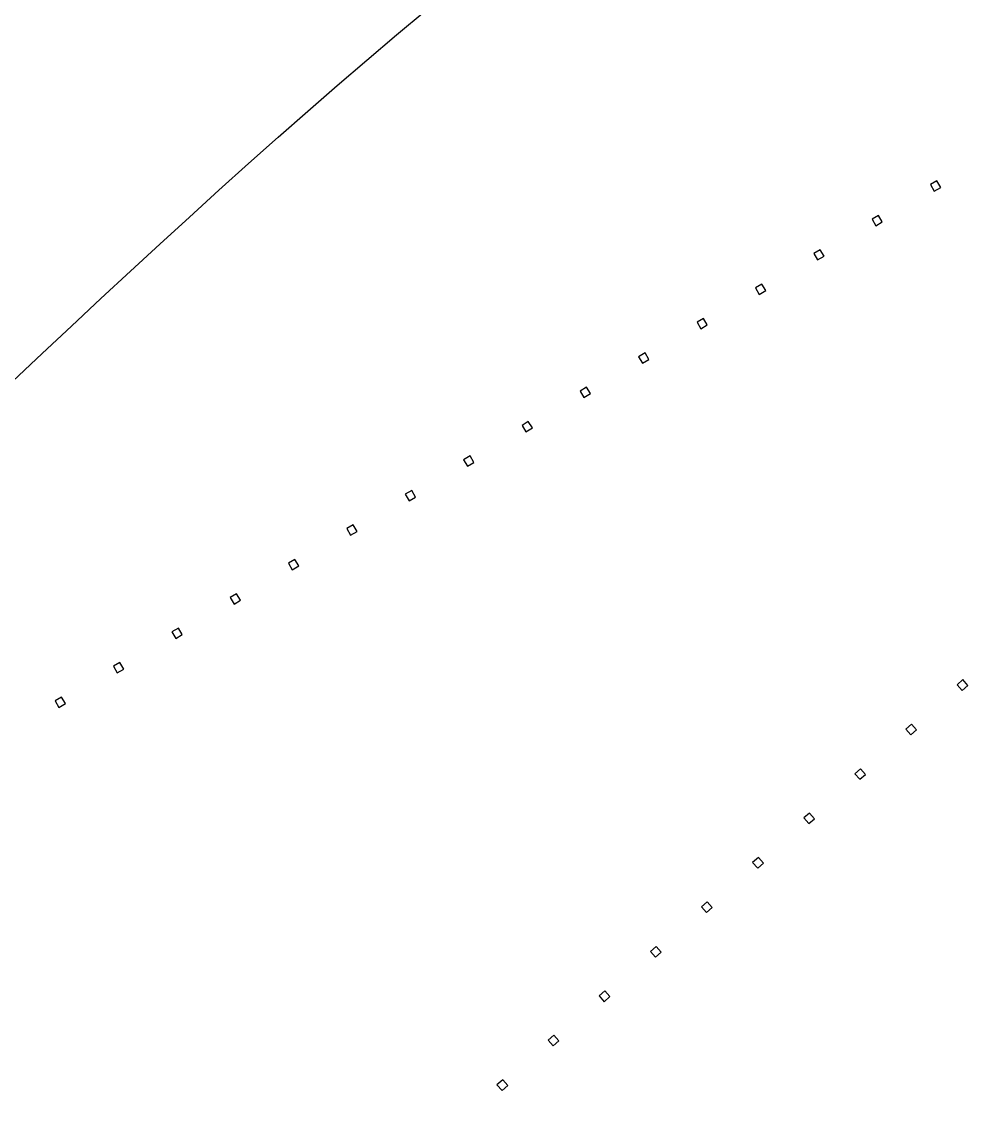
# Model space of a CAD drawing. Header units: centimetres. Extents: x -14.4 to 14.4, y -14.4 to 14.4.
# Drawn here: x -7.231 to -4.214, y -6.592 to -3.169 of the extents above; entities that cross this region are included whole.
import ezdxf
from ezdxf.lldxf.tags import DXFTag

# ---------------------------------------------------------------- set-up
doc = ezdxf.new("R2010")
doc.units = ezdxf.units.CM
doc.header["$MEASUREMENT"] = 0
doc.layers.add('Layer 1', color=7, linetype='Continuous')
tags = doc.linetypes.add('New Line1', pattern=[0.2, 0.1, -0.1]).pattern_tags.tags
tags[6:7] = [DXFTag(74, 4), DXFTag(75, 0), DXFTag(340, '0'), DXFTag(46, 1.0), DXFTag(50, 0.0), DXFTag(44, 0.0), DXFTag(45, 0.0)]
tags[4:5] = [DXFTag(74, 4), DXFTag(75, 0), DXFTag(340, '0'), DXFTag(46, 1.0), DXFTag(50, 0.0), DXFTag(44, 0.0), DXFTag(45, 0.0)]
tags = doc.linetypes.add('New Line235', pattern=[0.2, 0.1, -0.1]).pattern_tags.tags
tags[6:7] = [DXFTag(74, 4), DXFTag(75, 0), DXFTag(340, '0'), DXFTag(46, 1.0), DXFTag(50, 0.0), DXFTag(44, 0.0), DXFTag(45, 0.0)]
tags[4:5] = [DXFTag(74, 4), DXFTag(75, 0), DXFTag(340, '0'), DXFTag(46, 1.0), DXFTag(50, 0.0), DXFTag(44, 0.0), DXFTag(45, 0.0)]
tags = doc.linetypes.add('New Line238', pattern=[0.2, 0.1, -0.1]).pattern_tags.tags
tags[6:7] = [DXFTag(74, 4), DXFTag(75, 0), DXFTag(340, '0'), DXFTag(46, 1.0), DXFTag(50, 0.0), DXFTag(44, 0.0), DXFTag(45, 0.0)]
tags[4:5] = [DXFTag(74, 4), DXFTag(75, 0), DXFTag(340, '0'), DXFTag(46, 1.0), DXFTag(50, 0.0), DXFTag(44, 0.0), DXFTag(45, 0.0)]
tags = doc.linetypes.add('New Line241', pattern=[0.2, 0.1, -0.1]).pattern_tags.tags
tags[6:7] = [DXFTag(74, 4), DXFTag(75, 0), DXFTag(340, '0'), DXFTag(46, 1.0), DXFTag(50, 0.0), DXFTag(44, 0.0), DXFTag(45, 0.0)]
tags[4:5] = [DXFTag(74, 4), DXFTag(75, 0), DXFTag(340, '0'), DXFTag(46, 1.0), DXFTag(50, 0.0), DXFTag(44, 0.0), DXFTag(45, 0.0)]
tags = doc.linetypes.add('New Line245', pattern=[0.2, 0.1, -0.1]).pattern_tags.tags
tags[6:7] = [DXFTag(74, 4), DXFTag(75, 0), DXFTag(340, '0'), DXFTag(46, 1.0), DXFTag(50, 0.0), DXFTag(44, 0.0), DXFTag(45, 0.0)]
tags[4:5] = [DXFTag(74, 4), DXFTag(75, 0), DXFTag(340, '0'), DXFTag(46, 1.0), DXFTag(50, 0.0), DXFTag(44, 0.0), DXFTag(45, 0.0)]
tags = doc.linetypes.add('New Line248', pattern=[0.2, 0.1, -0.1]).pattern_tags.tags
tags[6:7] = [DXFTag(74, 4), DXFTag(75, 0), DXFTag(340, '0'), DXFTag(46, 1.0), DXFTag(50, 0.0), DXFTag(44, 0.0), DXFTag(45, 0.0)]
tags[4:5] = [DXFTag(74, 4), DXFTag(75, 0), DXFTag(340, '0'), DXFTag(46, 1.0), DXFTag(50, 0.0), DXFTag(44, 0.0), DXFTag(45, 0.0)]
tags = doc.linetypes.add('New Line251', pattern=[0.2, 0.1, -0.1]).pattern_tags.tags
tags[6:7] = [DXFTag(74, 4), DXFTag(75, 0), DXFTag(340, '0'), DXFTag(46, 1.0), DXFTag(50, 0.0), DXFTag(44, 0.0), DXFTag(45, 0.0)]
tags[4:5] = [DXFTag(74, 4), DXFTag(75, 0), DXFTag(340, '0'), DXFTag(46, 1.0), DXFTag(50, 0.0), DXFTag(44, 0.0), DXFTag(45, 0.0)]
tags = doc.linetypes.add('New Line255', pattern=[0.2, 0.1, -0.1]).pattern_tags.tags
tags[6:7] = [DXFTag(74, 4), DXFTag(75, 0), DXFTag(340, '0'), DXFTag(46, 1.0), DXFTag(50, 0.0), DXFTag(44, 0.0), DXFTag(45, 0.0)]
tags[4:5] = [DXFTag(74, 4), DXFTag(75, 0), DXFTag(340, '0'), DXFTag(46, 1.0), DXFTag(50, 0.0), DXFTag(44, 0.0), DXFTag(45, 0.0)]
tags = doc.linetypes.add('New Line259', pattern=[0.2, 0.1, -0.1]).pattern_tags.tags
tags[6:7] = [DXFTag(74, 4), DXFTag(75, 0), DXFTag(340, '0'), DXFTag(46, 1.0), DXFTag(50, 0.0), DXFTag(44, 0.0), DXFTag(45, 0.0)]
tags[4:5] = [DXFTag(74, 4), DXFTag(75, 0), DXFTag(340, '0'), DXFTag(46, 1.0), DXFTag(50, 0.0), DXFTag(44, 0.0), DXFTag(45, 0.0)]
tags = doc.linetypes.add('New Line262', pattern=[0.2, 0.1, -0.1]).pattern_tags.tags
tags[6:7] = [DXFTag(74, 4), DXFTag(75, 0), DXFTag(340, '0'), DXFTag(46, 1.0), DXFTag(50, 0.0), DXFTag(44, 0.0), DXFTag(45, 0.0)]
tags[4:5] = [DXFTag(74, 4), DXFTag(75, 0), DXFTag(340, '0'), DXFTag(46, 1.0), DXFTag(50, 0.0), DXFTag(44, 0.0), DXFTag(45, 0.0)]
tags = doc.linetypes.add('New Line265', pattern=[0.2, 0.1, -0.1]).pattern_tags.tags
tags[6:7] = [DXFTag(74, 4), DXFTag(75, 0), DXFTag(340, '0'), DXFTag(46, 1.0), DXFTag(50, 0.0), DXFTag(44, 0.0), DXFTag(45, 0.0)]
tags[4:5] = [DXFTag(74, 4), DXFTag(75, 0), DXFTag(340, '0'), DXFTag(46, 1.0), DXFTag(50, 0.0), DXFTag(44, 0.0), DXFTag(45, 0.0)]
tags = doc.linetypes.add('New Line269', pattern=[0.2, 0.1, -0.1]).pattern_tags.tags
tags[6:7] = [DXFTag(74, 4), DXFTag(75, 0), DXFTag(340, '0'), DXFTag(46, 1.0), DXFTag(50, 0.0), DXFTag(44, 0.0), DXFTag(45, 0.0)]
tags[4:5] = [DXFTag(74, 4), DXFTag(75, 0), DXFTag(340, '0'), DXFTag(46, 1.0), DXFTag(50, 0.0), DXFTag(44, 0.0), DXFTag(45, 0.0)]
tags = doc.linetypes.add('New Line275', pattern=[0.2, 0.1, -0.1]).pattern_tags.tags
tags[6:7] = [DXFTag(74, 4), DXFTag(75, 0), DXFTag(340, '0'), DXFTag(46, 1.0), DXFTag(50, 0.0), DXFTag(44, 0.0), DXFTag(45, 0.0)]
tags[4:5] = [DXFTag(74, 4), DXFTag(75, 0), DXFTag(340, '0'), DXFTag(46, 1.0), DXFTag(50, 0.0), DXFTag(44, 0.0), DXFTag(45, 0.0)]
tags = doc.linetypes.add('New Line279', pattern=[0.2, 0.1, -0.1]).pattern_tags.tags
tags[6:7] = [DXFTag(74, 4), DXFTag(75, 0), DXFTag(340, '0'), DXFTag(46, 1.0), DXFTag(50, 0.0), DXFTag(44, 0.0), DXFTag(45, 0.0)]
tags[4:5] = [DXFTag(74, 4), DXFTag(75, 0), DXFTag(340, '0'), DXFTag(46, 1.0), DXFTag(50, 0.0), DXFTag(44, 0.0), DXFTag(45, 0.0)]
tags = doc.linetypes.add('New Line284', pattern=[0.2, 0.1, -0.1]).pattern_tags.tags
tags[6:7] = [DXFTag(74, 4), DXFTag(75, 0), DXFTag(340, '0'), DXFTag(46, 1.0), DXFTag(50, 0.0), DXFTag(44, 0.0), DXFTag(45, 0.0)]
tags[4:5] = [DXFTag(74, 4), DXFTag(75, 0), DXFTag(340, '0'), DXFTag(46, 1.0), DXFTag(50, 0.0), DXFTag(44, 0.0), DXFTag(45, 0.0)]
tags = doc.linetypes.add('New Line287', pattern=[0.2, 0.1, -0.1]).pattern_tags.tags
tags[6:7] = [DXFTag(74, 4), DXFTag(75, 0), DXFTag(340, '0'), DXFTag(46, 1.0), DXFTag(50, 0.0), DXFTag(44, 0.0), DXFTag(45, 0.0)]
tags[4:5] = [DXFTag(74, 4), DXFTag(75, 0), DXFTag(340, '0'), DXFTag(46, 1.0), DXFTag(50, 0.0), DXFTag(44, 0.0), DXFTag(45, 0.0)]
tags = doc.linetypes.add('New Line292', pattern=[0.2, 0.1, -0.1]).pattern_tags.tags
tags[6:7] = [DXFTag(74, 4), DXFTag(75, 0), DXFTag(340, '0'), DXFTag(46, 1.0), DXFTag(50, 0.0), DXFTag(44, 0.0), DXFTag(45, 0.0)]
tags[4:5] = [DXFTag(74, 4), DXFTag(75, 0), DXFTag(340, '0'), DXFTag(46, 1.0), DXFTag(50, 0.0), DXFTag(44, 0.0), DXFTag(45, 0.0)]
tags = doc.linetypes.add('New Line293', pattern=[0.2, 0.1, -0.1]).pattern_tags.tags
tags[6:7] = [DXFTag(74, 4), DXFTag(75, 0), DXFTag(340, '0'), DXFTag(46, 1.0), DXFTag(50, 0.0), DXFTag(44, 0.0), DXFTag(45, 0.0)]
tags[4:5] = [DXFTag(74, 4), DXFTag(75, 0), DXFTag(340, '0'), DXFTag(46, 1.0), DXFTag(50, 0.0), DXFTag(44, 0.0), DXFTag(45, 0.0)]
tags = doc.linetypes.add('New Line295', pattern=[0.2, 0.1, -0.1]).pattern_tags.tags
tags[6:7] = [DXFTag(74, 4), DXFTag(75, 0), DXFTag(340, '0'), DXFTag(46, 1.0), DXFTag(50, 0.0), DXFTag(44, 0.0), DXFTag(45, 0.0)]
tags[4:5] = [DXFTag(74, 4), DXFTag(75, 0), DXFTag(340, '0'), DXFTag(46, 1.0), DXFTag(50, 0.0), DXFTag(44, 0.0), DXFTag(45, 0.0)]
tags = doc.linetypes.add('New Line301', pattern=[0.2, 0.1, -0.1]).pattern_tags.tags
tags[6:7] = [DXFTag(74, 4), DXFTag(75, 0), DXFTag(340, '0'), DXFTag(46, 1.0), DXFTag(50, 0.0), DXFTag(44, 0.0), DXFTag(45, 0.0)]
tags[4:5] = [DXFTag(74, 4), DXFTag(75, 0), DXFTag(340, '0'), DXFTag(46, 1.0), DXFTag(50, 0.0), DXFTag(44, 0.0), DXFTag(45, 0.0)]
tags = doc.linetypes.add('New Line305', pattern=[0.2, 0.1, -0.1]).pattern_tags.tags
tags[6:7] = [DXFTag(74, 4), DXFTag(75, 0), DXFTag(340, '0'), DXFTag(46, 1.0), DXFTag(50, 0.0), DXFTag(44, 0.0), DXFTag(45, 0.0)]
tags[4:5] = [DXFTag(74, 4), DXFTag(75, 0), DXFTag(340, '0'), DXFTag(46, 1.0), DXFTag(50, 0.0), DXFTag(44, 0.0), DXFTag(45, 0.0)]
tags = doc.linetypes.add('New Line307', pattern=[0.2, 0.1, -0.1]).pattern_tags.tags
tags[6:7] = [DXFTag(74, 4), DXFTag(75, 0), DXFTag(340, '0'), DXFTag(46, 1.0), DXFTag(50, 0.0), DXFTag(44, 0.0), DXFTag(45, 0.0)]
tags[4:5] = [DXFTag(74, 4), DXFTag(75, 0), DXFTag(340, '0'), DXFTag(46, 1.0), DXFTag(50, 0.0), DXFTag(44, 0.0), DXFTag(45, 0.0)]
tags = doc.linetypes.add('New Line311', pattern=[0.2, 0.1, -0.1]).pattern_tags.tags
tags[6:7] = [DXFTag(74, 4), DXFTag(75, 0), DXFTag(340, '0'), DXFTag(46, 1.0), DXFTag(50, 0.0), DXFTag(44, 0.0), DXFTag(45, 0.0)]
tags[4:5] = [DXFTag(74, 4), DXFTag(75, 0), DXFTag(340, '0'), DXFTag(46, 1.0), DXFTag(50, 0.0), DXFTag(44, 0.0), DXFTag(45, 0.0)]
tags = doc.linetypes.add('New Line315', pattern=[0.2, 0.1, -0.1]).pattern_tags.tags
tags[6:7] = [DXFTag(74, 4), DXFTag(75, 0), DXFTag(340, '0'), DXFTag(46, 1.0), DXFTag(50, 0.0), DXFTag(44, 0.0), DXFTag(45, 0.0)]
tags[4:5] = [DXFTag(74, 4), DXFTag(75, 0), DXFTag(340, '0'), DXFTag(46, 1.0), DXFTag(50, 0.0), DXFTag(44, 0.0), DXFTag(45, 0.0)]
tags = doc.linetypes.add('New Line317', pattern=[0.2, 0.1, -0.1]).pattern_tags.tags
tags[6:7] = [DXFTag(74, 4), DXFTag(75, 0), DXFTag(340, '0'), DXFTag(46, 1.0), DXFTag(50, 0.0), DXFTag(44, 0.0), DXFTag(45, 0.0)]
tags[4:5] = [DXFTag(74, 4), DXFTag(75, 0), DXFTag(340, '0'), DXFTag(46, 1.0), DXFTag(50, 0.0), DXFTag(44, 0.0), DXFTag(45, 0.0)]
tags = doc.linetypes.add('New Line321', pattern=[0.2, 0.1, -0.1]).pattern_tags.tags
tags[6:7] = [DXFTag(74, 4), DXFTag(75, 0), DXFTag(340, '0'), DXFTag(46, 1.0), DXFTag(50, 0.0), DXFTag(44, 0.0), DXFTag(45, 0.0)]
tags[4:5] = [DXFTag(74, 4), DXFTag(75, 0), DXFTag(340, '0'), DXFTag(46, 1.0), DXFTag(50, 0.0), DXFTag(44, 0.0), DXFTag(45, 0.0)]
tags = doc.linetypes.add('New Line323', pattern=[0.2, 0.1, -0.1]).pattern_tags.tags
tags[6:7] = [DXFTag(74, 4), DXFTag(75, 0), DXFTag(340, '0'), DXFTag(46, 1.0), DXFTag(50, 0.0), DXFTag(44, 0.0), DXFTag(45, 0.0)]
tags[4:5] = [DXFTag(74, 4), DXFTag(75, 0), DXFTag(340, '0'), DXFTag(46, 1.0), DXFTag(50, 0.0), DXFTag(44, 0.0), DXFTag(45, 0.0)]

msp = doc.modelspace()

# ---------------------------------------------------------------- linework, layer by layer
at = {"layer": 'Layer 1', "linetype": 'New Line1', "lineweight": 30}
msp.add_open_spline([(-0.02824, 13.49374), (-0.40654, 13.49374), (-0.71734, 12.90195), (-0.74708, 12.15026), (-0.74708, 12.15026), (-0.87804, 12.42245), (-1.06047, 12.59166), (-1.26266, 12.59166), (-1.26266, 12.59166), (-1.36255, 12.51294), (-1.46559, 12.43115), (-1.45851, 12.29047), (-1.45851, 12.29047), (-1.34745, 10.08373), (-2.43411, 6.76733), (-1.87543, 4.59605), (-1.87543, 4.59605), (-1.92103, 4.57666), (-1.9663, 4.55671), (-2.01119, 4.53596), (-2.01119, 4.53596), (-3.20898, 6.51937), (-6.9413, 7.63345), (-8.80574, 9.12428), (-8.80574, 9.12428), (-8.91576, 9.21225), (-9.0418, 9.17638), (-9.16406, 9.14134), (-9.16406, 9.14134), (-9.28223, 8.97727), (-9.25199, 8.73012), (-9.10768, 8.46478), (-9.10768, 8.46478), (-9.73499, 8.87998), (-10.39696, 8.97352), (-10.61807, 8.66656), (-10.61807, 8.66656), (-10.84917, 8.34573), (-10.51168, 7.70708), (-9.8651, 7.23628), (-9.8651, 7.23628), (-10.21171, 7.32302), (-10.50267, 7.28294), (-10.63513, 7.09904), (-10.63513, 7.09904), (-10.71075, 6.93313), (-10.69029, 6.80578), (-10.55576, 6.72663), (-10.55576, 6.72663), (-8.64198, 5.60077), (-6.55349, 2.76652), (-4.50601, 1.88906), (-4.50601, 1.88906), (-4.51834, 1.85783), (-4.52991, 1.82639), (-4.54162, 1.79485), (-4.54162, 1.79485), (-6.7129, 2.25581), (-9.91269, 1.22975), (-12.06096, 1.33787), (-12.06096, 1.33787), (-12.20164, 1.34495), (-12.28343, 1.24191), (-12.36215, 1.14202), (-12.36215, 1.14202), (-12.36215, 0.93983), (-12.19294, 0.7574), (-11.92075, 0.62644), (-11.92075, 0.62644), (-12.67244, 0.5967), (-13.26423, 0.2859), (-13.26423, -0.09241), (-13.26423, -0.09241), (-13.26423, -0.4878), (-12.61745, -0.80936), (-11.81763, -0.81348), (-11.81763, -0.81348), (-12.14958, -0.94567), (-12.36215, -1.14768), (-12.36215, -1.37431), (-12.36215, -1.37431), (-12.32654, -1.55313), (-12.23567, -1.64466), (-12.08025, -1.63025), (-12.08025, -1.63025), (-9.88165, -1.42641), (-6.5557, -2.49265), (-4.38064, -2.02788), (-4.38064, -2.02788), (-4.3753, -2.03921), (-4.37048, -2.05072), (-4.36506, -2.062), (-4.36506, -2.062), (-6.35628, -3.01994), (-8.38051, -5.72642), (-10.23973, -6.8202), (-10.23973, -6.8202), (-10.37426, -6.89934), (-10.39398, -7.02669), (-10.31837, -7.1926), (-10.31837, -7.1926), (-10.18591, -7.3765), (-9.89568, -7.41585), (-9.54907, -7.3291), (-9.54907, -7.3291), (-10.19565, -7.79991), (-10.5324, -8.43929), (-10.3013, -8.76012), (-10.3013, -8.76012), (-10.0802, -9.06709), (-9.41822, -8.97354), (-8.79091, -8.55834), (-8.79091, -8.55834), (-8.93523, -8.82368), (-8.96621, -9.07009), (-8.84803, -9.23416), (-8.84803, -9.23416), (-8.72578, -9.2692), (-8.59899, -9.30507), (-8.48898, -9.2171), (-8.48898, -9.2171), (-6.59659, -7.70392), (-2.78012, -6.57891), (-1.64249, -4.53902), (-1.64249, -4.53902), (-1.62523, -4.54532), (-1.60791, -4.55147), (-1.59056, -4.55757), (-1.59056, -4.55757), (-2.15416, -6.72869), (-1.06467, -10.0506), (-1.17587, -12.26015), (-1.17587, -12.26015), (-1.18295, -12.40083), (-1.07991, -12.48262), (-0.98002, -12.56133), (-0.98002, -12.56133), (-0.77782, -12.56133), (-0.5954, -12.39212), (-0.46444, -12.11994), (-0.46444, -12.11994), (-0.4347, -12.87162), (-0.1239, -13.46342), (0.25441, -13.46342), (0.25441, -13.46342), (0.6498, -13.46342), (0.97136, -12.81663), (0.97548, -12.01682), (0.97548, -12.01682), (1.10767, -12.34877), (1.30968, -12.56134), (1.53632, -12.56133), (1.53632, -12.56133), (1.71514, -12.52572), (1.80666, -12.43486), (1.79225, -12.27943), (1.79225, -12.27943), (1.5806, -9.99663), (2.7384, -6.49836), (2.12979, -4.33502), (2.12979, -4.33502), (2.14089, -4.32954), (2.15213, -4.32425), (2.16317, -4.3187), (2.16317, -4.3187), (3.35857, -6.30441), (7.09436, -7.41896), (8.95996, -8.91072), (8.95996, -8.91072), (9.06997, -8.99869), (9.19676, -8.96282), (9.31901, -8.92778), (9.31901, -8.92778), (9.43719, -8.76371), (9.40621, -8.51656), (9.26189, -8.25122), (9.26189, -8.25122), (9.88921, -8.66642), (10.55118, -8.75996), (10.77229, -8.453), (10.77229, -8.453), (11.00338, -8.13217), (10.66663, -7.49353), (10.02005, -7.02272), (10.02005, -7.02272), (10.36666, -7.10947), (10.65763, -7.06938), (10.79009, -6.88548), (10.79009, -6.88548), (10.86571, -6.71957), (10.84524, -6.59222), (10.71071, -6.51307), (10.71071, -6.51307), (8.8208, -5.40125), (6.7603, -2.62378), (4.73738, -1.70963), (4.73738, -1.70963), (6.91331, -2.11819), (10.16684, -1.08998), (12.32942, -1.29049), (12.32942, -1.29049), (12.48484, -1.30489), (12.5757, -1.21337), (12.61132, -1.03455), (12.61132, -1.03455), (12.61132, -0.80791), (12.39875, -0.60591), (12.06681, -0.47371), (12.06681, -0.47371), (12.86662, -0.4696), (13.5134, -0.14804), (13.5134, 0.24736), (13.5134, 0.24736), (13.5134, 0.62567), (12.92161, 0.93646), (12.16992, 0.96621), (12.16992, 0.96621), (12.44211, 1.09716), (12.61132, 1.27959), (12.61132, 1.48179), (12.61132, 1.48179), (12.5326, 1.58167), (12.45082, 1.68472), (12.31013, 1.67764), (12.31013, 1.67764), (10.04607, 1.56369), (6.61388, 2.70992), (4.4488, 2.04707), (4.4488, 2.04707), (4.44242, 2.06171), (4.43603, 2.07628), (4.42951, 2.09084), (4.42951, 2.09084), (6.51469, 2.90706), (8.64662, 5.82911), (10.59721, 6.97663), (10.59721, 6.97663), (10.73174, 7.05578), (10.7522, 7.18313), (10.67659, 7.34904), (10.67659, 7.34904), (10.54413, 7.53294), (10.25316, 7.57303), (9.90655, 7.48628), (9.90655, 7.48628), (10.55313, 7.95709), (10.89062, 8.59573), (10.65952, 8.91656), (10.65952, 8.91656), (10.43842, 9.22353), (9.77645, 9.12998), (9.14913, 8.71478), (9.14913, 8.71478), (9.29345, 8.98012), (9.32369, 9.22727), (9.20551, 9.39134), (9.20551, 9.39134), (9.08326, 9.42638), (8.95721, 9.46225), (8.8472, 9.37428), (8.8472, 9.37428), (6.9173, 7.83111), (2.98618, 6.69165), (1.93617, 4.5738), (1.93617, 4.5738), (1.92481, 4.57879), (1.91345, 4.58373), (1.90205, 4.58864), (1.90205, 4.58864), (2.3783, 6.76324), (1.30511, 10.10404), (1.50961, 12.30976), (1.50961, 12.30976), (1.52402, 12.46518), (1.43249, 12.55604), (1.25367, 12.59166), (1.25367, 12.59166), (1.02704, 12.59166), (0.82503, 12.37909), (0.69284, 12.04714), (0.69284, 12.04714), (0.68872, 12.84696), (0.36716, 13.49374), (-0.02824, 13.49374)], degree=3, knots=[0, 0, 0, 0, 0.0138889, 0.0138889, 0.0138889, 0.0138889, 0.0277778, 0.0277778, 0.0277778, 0.0277778, 0.0416667, 0.0416667, 0.0416667, 0.0416667, 0.0555556, 0.0555556, 0.0555556, 0.0555556, 0.0694444, 0.0694444, 0.0694444, 0.0694444, 0.0833333, 0.0833333, 0.0833333, 0.0833333, 0.0972222, 0.0972222, 0.0972222, 0.0972222, 0.1111111, 0.1111111, 0.1111111, 0.1111111, 0.125, 0.125, 0.125, 0.125, 0.1388889, 0.1388889, 0.1388889, 0.1388889, 0.1527778, 0.1527778, 0.1527778, 0.1527778, 0.1666667, 0.1666667, 0.1666667, 0.1666667, 0.1805556, 0.1805556, 0.1805556, 0.1805556, 0.1944444, 0.1944444, 0.1944444, 0.1944444, 0.2083333, 0.2083333, 0.2083333, 0.2083333, 0.2222222, 0.2222222, 0.2222222, 0.2222222, 0.2361111, 0.2361111, 0.2361111, 0.2361111, 0.25, 0.25, 0.25, 0.25, 0.2638889, 0.2638889, 0.2638889, 0.2638889, 0.2777778, 0.2777778, 0.2777778, 0.2777778, 0.2916667, 0.2916667, 0.2916667, 0.2916667, 0.3055556, 0.3055556, 0.3055556, 0.3055556, 0.3194444, 0.3194444, 0.3194444, 0.3194444, 0.3333333, 0.3333333, 0.3333333, 0.3333333, 0.3472222, 0.3472222, 0.3472222, 0.3472222, 0.3611111, 0.3611111, 0.3611111, 0.3611111, 0.375, 0.375, 0.375, 0.375, 0.3888889, 0.3888889, 0.3888889, 0.3888889, 0.4027778, 0.4027778, 0.4027778, 0.4027778, 0.4166667, 0.4166667, 0.4166667, 0.4166667, 0.4305556, 0.4305556, 0.4305556, 0.4305556, 0.4444444, 0.4444444, 0.4444444, 0.4444444, 0.4583333, 0.4583333, 0.4583333, 0.4583333, 0.4722222, 0.4722222, 0.4722222, 0.4722222, 0.4861111, 0.4861111, 0.4861111, 0.4861111, 0.5, 0.5, 0.5, 0.5, 0.5138889, 0.5138889, 0.5138889, 0.5138889, 0.5277778, 0.5277778, 0.5277778, 0.5277778, 0.5416667, 0.5416667, 0.5416667, 0.5416667, 0.5555556, 0.5555556, 0.5555556, 0.5555556, 0.5694444, 0.5694444, 0.5694444, 0.5694444, 0.5833333, 0.5833333, 0.5833333, 0.5833333, 0.5972222, 0.5972222, 0.5972222, 0.5972222, 0.6111111, 0.6111111, 0.6111111, 0.6111111, 0.625, 0.625, 0.625, 0.625, 0.6388889, 0.6388889, 0.6388889, 0.6388889, 0.6527778, 0.6527778, 0.6527778, 0.6527778, 0.6666667, 0.6666667, 0.6666667, 0.6666667, 0.6805556, 0.6805556, 0.6805556, 0.6805556, 0.6944444, 0.6944444, 0.6944444, 0.6944444, 0.7083333, 0.7083333, 0.7083333, 0.7083333, 0.7222222, 0.7222222, 0.7222222, 0.7222222, 0.7361111, 0.7361111, 0.7361111, 0.7361111, 0.75, 0.75, 0.75, 0.75, 0.7638889, 0.7638889, 0.7638889, 0.7638889, 0.7777778, 0.7777778, 0.7777778, 0.7777778, 0.7916667, 0.7916667, 0.7916667, 0.7916667, 0.8055556, 0.8055556, 0.8055556, 0.8055556, 0.8194444, 0.8194444, 0.8194444, 0.8194444, 0.8333333, 0.8333333, 0.8333333, 0.8333333, 0.8472222, 0.8472222, 0.8472222, 0.8472222, 0.8611111, 0.8611111, 0.8611111, 0.8611111, 0.875, 0.875, 0.875, 0.875, 0.8888889, 0.8888889, 0.8888889, 0.8888889, 0.9027778, 0.9027778, 0.9027778, 0.9027778, 0.9166667, 0.9166667, 0.9166667, 0.9166667, 0.9305556, 0.9305556, 0.9305556, 0.9305556, 0.9444444, 0.9444444, 0.9444444, 0.9444444, 0.9583333, 0.9583333, 0.9583333, 0.9583333, 0.9722222, 0.9722222, 0.9722222, 0.9722222, 1, 1, 1, 1], dxfattribs=at)
at = {"layer": 'Layer 1', "linetype": 'New Line235', "lineweight": 30}
msp.add_open_spline([(-4.34503, -3.67032), (-4.34503, -3.67032), (-4.33242, -3.6911), (-4.33242, -3.6911), (-4.33242, -3.6911), (-4.33242, -3.6911), (-4.35319, -3.70297), (-4.35319, -3.70297), (-4.35319, -3.70297), (-4.35319, -3.70297), (-4.36506, -3.68219), (-4.36506, -3.68219), (-4.36506, -3.68219), (-4.36506, -3.68219), (-4.34503, -3.67032), (-4.34503, -3.67032)], degree=3, knots=[0, 0, 0, 0, 0.2, 0.2, 0.2, 0.2, 0.4, 0.4, 0.4, 0.4, 0.6, 0.6, 0.6, 0.6, 1, 1, 1, 1], dxfattribs=at)
at = {"layer": 'Layer 1', "linetype": 'New Line238', "lineweight": 30}
msp.add_open_spline([(-4.52901, -3.77938), (-4.52901, -3.77938), (-4.51714, -3.79941), (-4.51714, -3.79941), (-4.51714, -3.79941), (-4.51714, -3.79941), (-4.53717, -3.81202), (-4.53717, -3.81202), (-4.53717, -3.81202), (-4.53717, -3.81202), (-4.54904, -3.79124), (-4.54904, -3.79124), (-4.54904, -3.79124), (-4.54904, -3.79124), (-4.52901, -3.77938), (-4.52901, -3.77938)], degree=3, knots=[0, 0, 0, 0, 0.2, 0.2, 0.2, 0.2, 0.4, 0.4, 0.4, 0.4, 0.6, 0.6, 0.6, 0.6, 1, 1, 1, 1], dxfattribs=at)
at = {"layer": 'Layer 1', "linetype": 'New Line241', "lineweight": 30}
msp.add_open_spline([(-4.71299, -3.88768), (-4.71299, -3.88768), (-4.70037, -3.90771), (-4.70037, -3.90771), (-4.70037, -3.90771), (-4.70037, -3.90771), (-4.72115, -3.91958), (-4.72115, -3.91958), (-4.72115, -3.91958), (-4.72115, -3.91958), (-4.73302, -3.89955), (-4.73302, -3.89955), (-4.73302, -3.89955), (-4.73302, -3.89955), (-4.71299, -3.88768), (-4.71299, -3.88768)], degree=3, knots=[0, 0, 0, 0, 0.2, 0.2, 0.2, 0.2, 0.4, 0.4, 0.4, 0.4, 0.6, 0.6, 0.6, 0.6, 1, 1, 1, 1], dxfattribs=at)
at = {"layer": 'Layer 1', "linetype": 'New Line245', "lineweight": 30}
msp.add_open_spline([(-4.89696, -3.99599), (-4.89696, -3.99599), (-4.88435, -4.01602), (-4.88435, -4.01602), (-4.88435, -4.01602), (-4.88435, -4.01602), (-4.90512, -4.02864), (-4.90512, -4.02864), (-4.90512, -4.02864), (-4.90512, -4.02864), (-4.91699, -4.00786), (-4.91699, -4.00786), (-4.91699, -4.00786), (-4.91699, -4.00786), (-4.89696, -3.99599), (-4.89696, -3.99599)], degree=3, knots=[0, 0, 0, 0, 0.2, 0.2, 0.2, 0.2, 0.4, 0.4, 0.4, 0.4, 0.6, 0.6, 0.6, 0.6, 1, 1, 1, 1], dxfattribs=at)
at = {"layer": 'Layer 1', "linetype": 'New Line248', "lineweight": 30}
msp.add_open_spline([(-5.08094, -4.1043), (-5.08094, -4.1043), (-5.06907, -4.12508), (-5.06907, -4.12508), (-5.06907, -4.12508), (-5.06907, -4.12508), (-5.0891, -4.13694), (-5.0891, -4.13694), (-5.0891, -4.13694), (-5.0891, -4.13694), (-5.10097, -4.11617), (-5.10097, -4.11617), (-5.10097, -4.11617), (-5.10097, -4.11617), (-5.08094, -4.1043), (-5.08094, -4.1043)], degree=3, knots=[0, 0, 0, 0, 0.2, 0.2, 0.2, 0.2, 0.4, 0.4, 0.4, 0.4, 0.6, 0.6, 0.6, 0.6, 1, 1, 1, 1], dxfattribs=at)
at = {"layer": 'Layer 1', "linetype": 'New Line251', "lineweight": 30}
msp.add_open_spline([(-5.26492, -4.21335), (-5.26492, -4.21335), (-5.25305, -4.23413), (-5.25305, -4.23413), (-5.25305, -4.23413), (-5.25305, -4.23413), (-5.27308, -4.246), (-5.27308, -4.246), (-5.27308, -4.246), (-5.27308, -4.246), (-5.28569, -4.22522), (-5.28569, -4.22522), (-5.28569, -4.22522), (-5.28569, -4.22522), (-5.26492, -4.21335), (-5.26492, -4.21335)], degree=3, knots=[0, 0, 0, 0, 0.2, 0.2, 0.2, 0.2, 0.4, 0.4, 0.4, 0.4, 0.6, 0.6, 0.6, 0.6, 1, 1, 1, 1], dxfattribs=at)
at = {"layer": 'Layer 1', "linetype": 'New Line255', "lineweight": 30}
msp.add_open_spline([(-5.44964, -4.32166), (-5.44964, -4.32166), (-5.43703, -4.34169), (-5.43703, -4.34169), (-5.43703, -4.34169), (-5.43703, -4.34169), (-5.4578, -4.35431), (-5.4578, -4.35431), (-5.4578, -4.35431), (-5.4578, -4.35431), (-5.46967, -4.33428), (-5.46967, -4.33428), (-5.46967, -4.33428), (-5.46967, -4.33428), (-5.44964, -4.32166), (-5.44964, -4.32166)], degree=3, knots=[0, 0, 0, 0, 0.2, 0.2, 0.2, 0.2, 0.4, 0.4, 0.4, 0.4, 0.6, 0.6, 0.6, 0.6, 1, 1, 1, 1], dxfattribs=at)
at = {"layer": 'Layer 1', "linetype": 'New Line259', "lineweight": 30}
msp.add_open_spline([(-5.63362, -4.42997), (-5.63362, -4.42997), (-5.62026, -4.45), (-5.62026, -4.45), (-5.62026, -4.45), (-5.62026, -4.45), (-5.64103, -4.46261), (-5.64103, -4.46261), (-5.64103, -4.46261), (-5.64103, -4.46261), (-5.6529, -4.44184), (-5.6529, -4.44184), (-5.6529, -4.44184), (-5.6529, -4.44184), (-5.63362, -4.42997), (-5.63362, -4.42997)], degree=3, knots=[0, 0, 0, 0, 0.2, 0.2, 0.2, 0.2, 0.4, 0.4, 0.4, 0.4, 0.6, 0.6, 0.6, 0.6, 1, 1, 1, 1], dxfattribs=at)
at = {"layer": 'Layer 1', "linetype": 'New Line262', "lineweight": 30}
msp.add_open_spline([(-5.81685, -4.53828), (-5.81685, -4.53828), (-5.80498, -4.55905), (-5.80498, -4.55905), (-5.80498, -4.55905), (-5.80498, -4.55905), (-5.82501, -4.57092), (-5.82501, -4.57092), (-5.82501, -4.57092), (-5.82501, -4.57092), (-5.83762, -4.55089), (-5.83762, -4.55089), (-5.83762, -4.55089), (-5.83762, -4.55089), (-5.81685, -4.53828), (-5.81685, -4.53828)], degree=3, knots=[0, 0, 0, 0, 0.2, 0.2, 0.2, 0.2, 0.4, 0.4, 0.4, 0.4, 0.6, 0.6, 0.6, 0.6, 1, 1, 1, 1], dxfattribs=at)
at = {"layer": 'Layer 1', "linetype": 'New Line265', "lineweight": 30}
msp.add_open_spline([(-6.00083, -4.64733), (-6.00083, -4.64733), (-5.98896, -4.66811), (-5.98896, -4.66811), (-5.98896, -4.66811), (-5.98896, -4.66811), (-6.00899, -4.67998), (-6.00899, -4.67998), (-6.00899, -4.67998), (-6.00899, -4.67998), (-6.0216, -4.6592), (-6.0216, -4.6592), (-6.0216, -4.6592), (-6.0216, -4.6592), (-6.00083, -4.64733), (-6.00083, -4.64733)], degree=3, knots=[0, 0, 0, 0, 0.2, 0.2, 0.2, 0.2, 0.4, 0.4, 0.4, 0.4, 0.6, 0.6, 0.6, 0.6, 1, 1, 1, 1], dxfattribs=at)
at = {"layer": 'Layer 1', "linetype": 'New Line269', "lineweight": 30}
msp.add_open_spline([(-6.18555, -4.75564), (-6.18555, -4.75564), (-6.17294, -4.77641), (-6.17294, -4.77641), (-6.17294, -4.77641), (-6.17294, -4.77641), (-6.19371, -4.78828), (-6.19371, -4.78828), (-6.19371, -4.78828), (-6.19371, -4.78828), (-6.20558, -4.76751), (-6.20558, -4.76751), (-6.20558, -4.76751), (-6.20558, -4.76751), (-6.18555, -4.75564), (-6.18555, -4.75564)], degree=3, knots=[0, 0, 0, 0, 0.2, 0.2, 0.2, 0.2, 0.4, 0.4, 0.4, 0.4, 0.6, 0.6, 0.6, 0.6, 1, 1, 1, 1], dxfattribs=at)
at = {"layer": 'Layer 1', "linetype": 'New Line275', "lineweight": 30}
msp.add_open_spline([(-6.36953, -4.86469), (-6.36953, -4.86469), (-6.35691, -4.88472), (-6.35691, -4.88472), (-6.35691, -4.88472), (-6.35691, -4.88472), (-6.37769, -4.89734), (-6.37769, -4.89734), (-6.37769, -4.89734), (-6.37769, -4.89734), (-6.38956, -4.87656), (-6.38956, -4.87656), (-6.38956, -4.87656), (-6.38956, -4.87656), (-6.36953, -4.86469), (-6.36953, -4.86469)], degree=3, knots=[0, 0, 0, 0, 0.2, 0.2, 0.2, 0.2, 0.4, 0.4, 0.4, 0.4, 0.6, 0.6, 0.6, 0.6, 1, 1, 1, 1], dxfattribs=at)
at = {"layer": 'Layer 1', "linetype": 'New Line279', "lineweight": 30}
msp.add_open_spline([(-6.5535, -4.973), (-6.5535, -4.973), (-6.54089, -4.99303), (-6.54089, -4.99303), (-6.54089, -4.99303), (-6.54089, -4.99303), (-6.56092, -5.00564), (-6.56092, -5.00564), (-6.56092, -5.00564), (-6.56092, -5.00564), (-6.57353, -4.98487), (-6.57353, -4.98487), (-6.57353, -4.98487), (-6.57353, -4.98487), (-6.5535, -4.973), (-6.5535, -4.973)], degree=3, knots=[0, 0, 0, 0, 0.2, 0.2, 0.2, 0.2, 0.4, 0.4, 0.4, 0.4, 0.6, 0.6, 0.6, 0.6, 1, 1, 1, 1], dxfattribs=at)
at = {"layer": 'Layer 1', "linetype": 'New Line284', "lineweight": 30}
msp.add_open_spline([(-6.73674, -5.08131), (-6.73674, -5.08131), (-6.72487, -5.10134), (-6.72487, -5.10134), (-6.72487, -5.10134), (-6.72487, -5.10134), (-6.7449, -5.11395), (-6.7449, -5.11395), (-6.7449, -5.11395), (-6.7449, -5.11395), (-6.75751, -5.09318), (-6.75751, -5.09318), (-6.75751, -5.09318), (-6.75751, -5.09318), (-6.73674, -5.08131), (-6.73674, -5.08131)], degree=3, knots=[0, 0, 0, 0, 0.2, 0.2, 0.2, 0.2, 0.4, 0.4, 0.4, 0.4, 0.6, 0.6, 0.6, 0.6, 1, 1, 1, 1], dxfattribs=at)
at = {"layer": 'Layer 1', "linetype": 'New Line287', "lineweight": 30}
msp.add_open_spline([(-6.92146, -5.18962), (-6.92146, -5.18962), (-6.90885, -5.21039), (-6.90885, -5.21039), (-6.90885, -5.21039), (-6.90885, -5.21039), (-6.92962, -5.22226), (-6.92962, -5.22226), (-6.92962, -5.22226), (-6.92962, -5.22226), (-6.94149, -5.20149), (-6.94149, -5.20149), (-6.94149, -5.20149), (-6.94149, -5.20149), (-6.92146, -5.18962), (-6.92146, -5.18962)], degree=3, knots=[0, 0, 0, 0, 0.2, 0.2, 0.2, 0.2, 0.4, 0.4, 0.4, 0.4, 0.6, 0.6, 0.6, 0.6, 1, 1, 1, 1], dxfattribs=at)
at = {"layer": 'Layer 1', "linetype": 'New Line292', "lineweight": 30}
msp.add_open_spline([(-4.26269, -5.24378), (-4.26269, -5.24378), (-4.24711, -5.26232), (-4.24711, -5.26232), (-4.24711, -5.26232), (-4.24711, -5.26232), (-4.26491, -5.2779), (-4.26491, -5.2779), (-4.26491, -5.2779), (-4.26491, -5.2779), (-4.28049, -5.2601), (-4.28049, -5.2601), (-4.28049, -5.2601), (-4.28049, -5.2601), (-4.26269, -5.24378), (-4.26269, -5.24378)], degree=3, knots=[0, 0, 0, 0, 0.2, 0.2, 0.2, 0.2, 0.4, 0.4, 0.4, 0.4, 0.6, 0.6, 0.6, 0.6, 1, 1, 1, 1], dxfattribs=at)
at = {"layer": 'Layer 1', "linetype": 'New Line293', "lineweight": 30}
msp.add_open_spline([(-7.10544, -5.29867), (-7.10544, -5.29867), (-7.09282, -5.3187), (-7.09282, -5.3187), (-7.09282, -5.3187), (-7.09282, -5.3187), (-7.1136, -5.33132), (-7.1136, -5.33132), (-7.1136, -5.33132), (-7.1136, -5.33132), (-7.12547, -5.31054), (-7.12547, -5.31054), (-7.12547, -5.31054), (-7.12547, -5.31054), (-7.10544, -5.29867), (-7.10544, -5.29867)], degree=3, knots=[0, 0, 0, 0, 0.2, 0.2, 0.2, 0.2, 0.4, 0.4, 0.4, 0.4, 0.6, 0.6, 0.6, 0.6, 1, 1, 1, 1], dxfattribs=at)
at = {"layer": 'Layer 1', "linetype": 'New Line295', "lineweight": 30}
msp.add_open_spline([(-4.42441, -5.38399), (-4.42441, -5.38399), (-4.40883, -5.40179), (-4.40883, -5.40179), (-4.40883, -5.40179), (-4.40883, -5.40179), (-4.42663, -5.41811), (-4.42663, -5.41811), (-4.42663, -5.41811), (-4.42663, -5.41811), (-4.44221, -5.39956), (-4.44221, -5.39956), (-4.44221, -5.39956), (-4.44221, -5.39956), (-4.42441, -5.38399), (-4.42441, -5.38399)], degree=3, knots=[0, 0, 0, 0, 0.2, 0.2, 0.2, 0.2, 0.4, 0.4, 0.4, 0.4, 0.6, 0.6, 0.6, 0.6, 1, 1, 1, 1], dxfattribs=at)
at = {"layer": 'Layer 1', "linetype": 'New Line301', "lineweight": 30}
msp.add_open_spline([(-4.58539, -5.52494), (-4.58539, -5.52494), (-4.56981, -5.54274), (-4.56981, -5.54274), (-4.56981, -5.54274), (-4.56981, -5.54274), (-4.58761, -5.55758), (-4.58761, -5.55758), (-4.58761, -5.55758), (-4.58761, -5.55758), (-4.60319, -5.54052), (-4.60319, -5.54052), (-4.60319, -5.54052), (-4.60319, -5.54052), (-4.58539, -5.52494), (-4.58539, -5.52494)], degree=3, knots=[0, 0, 0, 0, 0.2, 0.2, 0.2, 0.2, 0.4, 0.4, 0.4, 0.4, 0.6, 0.6, 0.6, 0.6, 1, 1, 1, 1], dxfattribs=at)
at = {"layer": 'Layer 1', "linetype": 'New Line305', "lineweight": 30}
msp.add_open_spline([(-4.74637, -5.6644), (-4.74637, -5.6644), (-4.73079, -5.68295), (-4.73079, -5.68295), (-4.73079, -5.68295), (-4.73079, -5.68295), (-4.74859, -5.69779), (-4.74859, -5.69779), (-4.74859, -5.69779), (-4.74859, -5.69779), (-4.76417, -5.67998), (-4.76417, -5.67998), (-4.76417, -5.67998), (-4.76417, -5.67998), (-4.74637, -5.6644), (-4.74637, -5.6644)], degree=3, knots=[0, 0, 0, 0, 0.2, 0.2, 0.2, 0.2, 0.4, 0.4, 0.4, 0.4, 0.6, 0.6, 0.6, 0.6, 1, 1, 1, 1], dxfattribs=at)
at = {"layer": 'Layer 1', "linetype": 'New Line307', "lineweight": 30}
msp.add_open_spline([(-4.90735, -5.80461), (-4.90735, -5.80461), (-4.89177, -5.82242), (-4.89177, -5.82242), (-4.89177, -5.82242), (-4.89177, -5.82242), (-4.90957, -5.838), (-4.90957, -5.838), (-4.90957, -5.838), (-4.90957, -5.838), (-4.9259, -5.82019), (-4.9259, -5.82019), (-4.9259, -5.82019), (-4.9259, -5.82019), (-4.90735, -5.80461), (-4.90735, -5.80461)], degree=3, knots=[0, 0, 0, 0, 0.2, 0.2, 0.2, 0.2, 0.4, 0.4, 0.4, 0.4, 0.6, 0.6, 0.6, 0.6, 1, 1, 1, 1], dxfattribs=at)
at = {"layer": 'Layer 1', "linetype": 'New Line311', "lineweight": 30}
msp.add_open_spline([(-5.06907, -5.94482), (-5.06907, -5.94482), (-5.05349, -5.96262), (-5.05349, -5.96262), (-5.05349, -5.96262), (-5.05349, -5.96262), (-5.0713, -5.9782), (-5.0713, -5.9782), (-5.0713, -5.9782), (-5.0713, -5.9782), (-5.08688, -5.9604), (-5.08688, -5.9604), (-5.08688, -5.9604), (-5.08688, -5.9604), (-5.06907, -5.94482), (-5.06907, -5.94482)], degree=3, knots=[0, 0, 0, 0, 0.2, 0.2, 0.2, 0.2, 0.4, 0.4, 0.4, 0.4, 0.6, 0.6, 0.6, 0.6, 1, 1, 1, 1], dxfattribs=at)
at = {"layer": 'Layer 1', "linetype": 'New Line315', "lineweight": 30}
msp.add_open_spline([(-5.23005, -6.08503), (-5.23005, -6.08503), (-5.21447, -6.10358), (-5.21447, -6.10358), (-5.21447, -6.10358), (-5.21447, -6.10358), (-5.23228, -6.11915), (-5.23228, -6.11915), (-5.23228, -6.11915), (-5.23228, -6.11915), (-5.24786, -6.10135), (-5.24786, -6.10135), (-5.24786, -6.10135), (-5.24786, -6.10135), (-5.23005, -6.08503), (-5.23005, -6.08503)], degree=3, knots=[0, 0, 0, 0, 0.2, 0.2, 0.2, 0.2, 0.4, 0.4, 0.4, 0.4, 0.6, 0.6, 0.6, 0.6, 1, 1, 1, 1], dxfattribs=at)
at = {"layer": 'Layer 1', "linetype": 'New Line317', "lineweight": 30}
msp.add_open_spline([(-5.39177, -6.22524), (-5.39177, -6.22524), (-5.3762, -6.24304), (-5.3762, -6.24304), (-5.3762, -6.24304), (-5.3762, -6.24304), (-5.394, -6.25936), (-5.394, -6.25936), (-5.394, -6.25936), (-5.394, -6.25936), (-5.40958, -6.24082), (-5.40958, -6.24082), (-5.40958, -6.24082), (-5.40958, -6.24082), (-5.39177, -6.22524), (-5.39177, -6.22524)], degree=3, knots=[0, 0, 0, 0, 0.2, 0.2, 0.2, 0.2, 0.4, 0.4, 0.4, 0.4, 0.6, 0.6, 0.6, 0.6, 1, 1, 1, 1], dxfattribs=at)
at = {"layer": 'Layer 1', "linetype": 'New Line321', "lineweight": 30}
msp.add_open_spline([(-5.55275, -6.36545), (-5.55275, -6.36545), (-5.53718, -6.38325), (-5.53718, -6.38325), (-5.53718, -6.38325), (-5.53718, -6.38325), (-5.55498, -6.39883), (-5.55498, -6.39883), (-5.55498, -6.39883), (-5.55498, -6.39883), (-5.57056, -6.38103), (-5.57056, -6.38103), (-5.57056, -6.38103), (-5.57056, -6.38103), (-5.55275, -6.36545), (-5.55275, -6.36545)], degree=3, knots=[0, 0, 0, 0, 0.2, 0.2, 0.2, 0.2, 0.4, 0.4, 0.4, 0.4, 0.6, 0.6, 0.6, 0.6, 1, 1, 1, 1], dxfattribs=at)
at = {"layer": 'Layer 1', "linetype": 'New Line323', "lineweight": 30}
msp.add_open_spline([(-5.71373, -6.50566), (-5.71373, -6.50566), (-5.69816, -6.52346), (-5.69816, -6.52346), (-5.69816, -6.52346), (-5.69816, -6.52346), (-5.71596, -6.53904), (-5.71596, -6.53904), (-5.71596, -6.53904), (-5.71596, -6.53904), (-5.73228, -6.52123), (-5.73228, -6.52123), (-5.73228, -6.52123), (-5.73228, -6.52123), (-5.71373, -6.50566), (-5.71373, -6.50566)], degree=3, knots=[0, 0, 0, 0, 0.2, 0.2, 0.2, 0.2, 0.4, 0.4, 0.4, 0.4, 0.6, 0.6, 0.6, 0.6, 1, 1, 1, 1], dxfattribs=at)

doc.saveas('drawing.dxf')
